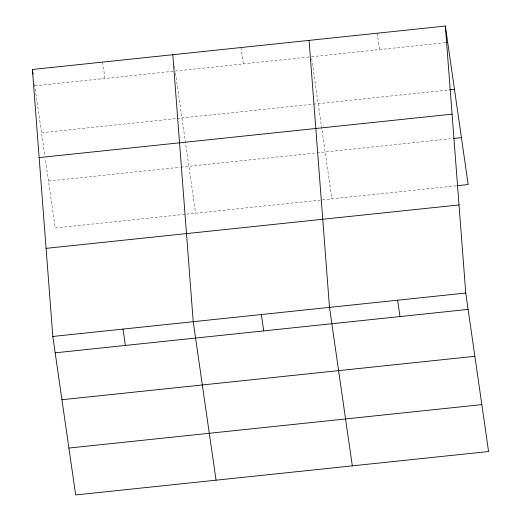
<?xml version="1.0" encoding="UTF-8"?>
<svg xmlns="http://www.w3.org/2000/svg" width="521" height="521" viewBox="0 0 521 521"><rect width="100%" height="100%" fill="white"/><g stroke="black" fill="none" stroke-linecap="round" stroke-linejoin="round"><path stroke-width="0.39" stroke-dasharray="2.6 1.95" d="M34.77 85.841L173.552 71.247M309.025 56.997L175.167 71.071L195.642 213.2M445.292 42.663L311.434 56.743L331.91 198.866M41.524 132.738L176.274 118.567M177.081 118.482L312.58 104.233M313.382 104.148L449.649 89.82M48.492 181.061L180.012 167.228M180.82 167.143L316.338 152.894M317.139 152.809L452.606 138.56M456.155 185.802L55.246 227.964L45.242 158.514M377.211 33.214L379.568 49.58M240.943 47.548L243.3 63.907M174.489 66.401L174.828 68.739M102.611 62.097L104.968 78.456M34.542 84.285L44.773 155.291"/><path stroke-width="0.78" d="M445.344 26.05L465.754 293.036L488.587 451.518L75.656 494.95L52.823 336.468L32.413 69.482L445.344 26.05L468.177 184.532L456.956 185.717M446.093 42.579L447.702 42.409M449.649 89.82L454.455 89.312M39.147 157.583L452.078 114.158M453.407 138.475L461.424 137.635M46.082 248.361L459.014 204.929M52.823 336.468L465.754 293.036M55.18 352.828L468.112 309.396M61.934 399.724L474.865 356.299M68.902 448.047L481.834 404.622M397.621 300.2L399.978 316.566M352.32 465.852L329.487 307.37L309.077 40.384M261.353 314.534L263.711 330.894M216.052 480.186L193.219 321.698L172.809 54.712M123.021 329.083L125.379 345.443M32.413 69.482L33.084 74.151"/></g></svg>
